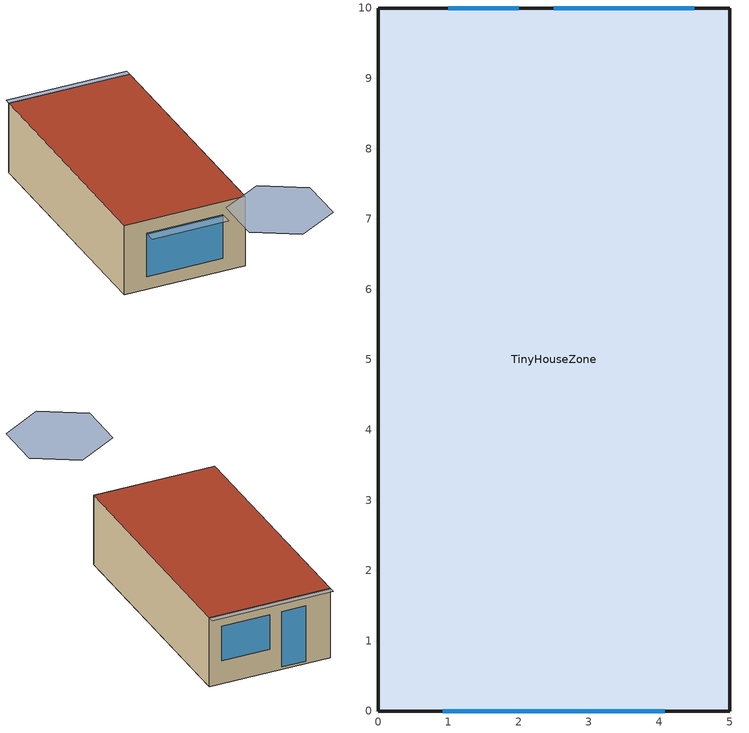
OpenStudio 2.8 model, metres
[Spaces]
TinyHouseZone
 floor ground (Thermal Mass Floor): 0,0 0,10 5,10 5,0 z0
 wall outside: 5,10 0,10 0,0 5,0 5,10 z0:3
 window (Triple Pane Window): 4.5,10 2.5,10 z1:2.5
 window: 2,10 1,10 z0.1:2.5; 0.92,0 4.08,0 z0.55:2.45
 roof outside: 5,0 5,10 0,10 0,0 z3
shading: 0,10 5,10 5,10.25 0,10.25 z3; 4.08,0 0.92,0 0.92,-0.5 4.08,-0.5 z2.45; 3.27,-4 5,-5 6.73,-4 6.73,-2 5,-1 3.27,-2 z4
[Building]
Building 1: Default Construction Set=Default Generic Construction Set
[Material]
Name | Roughness | Thickness {m} | Conductivity {W/m-K} | Density {kg/m3} | Specific Heat {J/kg-K} | Thermal Absorptance | Solar Absorptance | Visible Absorptance
Generic 50mm Insulation; Generic 25mm Insulation | MediumRough | 0.05 | 0.03 | 43 | 1210 | 0.9 | 0.7 | 0.7
Generic HW Concrete | MediumRough | 0.2 | 1.95 | 2240 | 900 | 0.9 | 0.8 | 0.8
Generic 25mm Wood | MediumSmooth | 0.0254 | 0.15 | 608 | 1630 | 0.9 | 0.5 | 0.5
Thick Stone | Rough | 0.3 | 2.31 | 2322 | 832 | 0.95 | 0.75 | 0.8
Generic Ceiling Air Gap | Smooth | 0.1 | 0.556 | 1.28 | 1000 | 0.9 | 0.7 | 0.7
Generic LW Concrete | MediumRough | 0.1 | 0.53 | 1280 | 840 | 0.9 | 0.8 | 0.8
Generic Acoustic Tile | MediumSmooth | 0.02 | 0.06 | 368 | 590 | 0.9 | 0.2 | 0.2
Generic Gypsum Board | MediumSmooth | 0.0127 | 0.16 | 800 | 1090 | 0.9 | 0.5 | 0.5
Generic Painted Metal | Smooth | 0.0015 | 45 | 7690 | 410 | 0.9 | 0.5 | 0.5
Generic Wall Air Gap | Smooth | 0.1 | 0.667 | 1.28 | 1000 | 0.9 | 0.7 | 0.7
Material 1 | Smooth | 0.1 | 0.1 | 0.1 | 100 |  | 0.65 | 0.65
[WindowMaterial:Glazing] Optical Data Type=SpectralAverage; Thickness {m}=0.006; Infrared Transmittance at Normal Incidence=0; Front Side Infrared Hemispherical Emissivity=0.84; Conductivity {W/m-K}=1; Dirt Correction Factor for Solar and Visible Transmittance=1; Solar Diffusing=No
Name | Solar Transmittance at Normal Incidence | Front Side Solar Reflectance at Normal Incidence | Back Side Solar Reflectance at Normal Incidence | Visible Transmittance at Normal Incidence | Front Side Visible Reflectance at Normal Incidence | Back Side Visible Reflectance at Normal Incidence | Back Side Infrared Hemispherical Emissivity
Generic Low-e Glass | 0.45 | 0.36 | 0.36 | 0.71 | 0.21 | 0.21 | 0.047
Generic Clear Glass | 0.77 | 0.07 | 0.07 | 0.88 | 0.08 | 0.08 | 0.84
[WindowMaterial:Gas]
Generic Window Air Gap: Gas Type=Air; Thickness {m}=0.0127
[Construction]
Generic Interior Ceiling: Generic LW Concrete, Generic Ceiling Air Gap, Generic Acoustic Tile
Generic Ground Slab: Generic 50mm Insulation, Generic HW Concrete
Generic Shade: Material 1
Thermal Mass Floor: Thick Stone
Generic Interior Floor: Generic Acoustic Tile, Generic Ceiling Air Gap, Generic LW Concrete
Generic Interior Door: Generic 25mm Wood
Generic Underground Wall: Generic 50mm Insulation, Generic HW Concrete, Generic Wall Air Gap, Generic Gypsum Board
Triple Pane Window: Generic Clear Glass, Generic Window Air Gap, Generic Clear Glass, Generic Window Air Gap, Generic Clear Glass
Generic Interior Wall: Generic Gypsum Board, Generic Wall Air Gap, Generic Gypsum Board
Generic Double Pane: Generic Low-e Glass, Generic Window Air Gap, Generic Clear Glass
Generic Underground Roof: Generic 50mm Insulation, Generic HW Concrete, Generic Ceiling Air Gap, Generic Acoustic Tile
Generic Single Pane: Generic Clear Glass
Generic Exterior Door: Generic Painted Metal, Generic 25mm Insulation, Generic Painted Metal
[DefaultConstructionSet]
Default Generic Construction Set: Default Exterior Surface Constructions=Default Surface Constructions 3; Default Interior Surface Constructions=Default Surface Constructions 1; Default Ground Contact Surface Constructions=Default Surface Constructions 3; Default Exterior SubSurface Constructions=Default Sub Surface Constructions 2; Default Interior SubSurface Constructions=Default Sub Surface Constructions 1; Space Shading Construction=Generic Shade
[DefaultSurfaceConstructions]
Name | Floor Construction | Wall Construction | Roof Ceiling Construction
Default Surface Constructions 1 | Generic Interior Floor | Generic Interior Wall | Generic Interior Ceiling
Default Surface Constructions 3 | Generic Ground Slab | Generic Underground Wall | Generic Underground Roof
[DefaultSubSurfaceConstructions]
Name | Operable Window Construction | Glass Door Construction | Overhead Door Construction | Fixed Window Construction | Door Construction | Skylight Construction
Default Sub Surface Constructions 1 | Generic Single Pane | Generic Single Pane | Generic Interior Door
Default Sub Surface Constructions 2 |  | Generic Double Pane |  | Generic Double Pane | Generic Exterior Door | Generic Double Pane
[Space]
TinyHouseZone: Thermal Zone=Thermal Zone 1
[ThermalZone]
Thermal Zone 1: Use Ideal Air Loads=No
[Sizing:Zone]
Thermal Zone 1: Zone Cooling Design Supply Air Temperature Input Method=SupplyAirTemperature; Zone Cooling Design Supply Air Temperature {C}=14; Zone Cooling Design Supply Air Temperature Difference {deltaC}=11.11; Zone Heating Design Supply Air Temperature Input Method=SupplyAirTemperature; Zone Heating Design Supply Air Temperature {C}=40; Zone Heating Design Supply Air Temperature Difference {deltaC}=11.11; Zone Cooling Design Supply Air Humidity Ratio {kg-H2O/kg-air}=0.0085; Zone Heating Design Supply Air Humidity Ratio {kg-H2O/kg-air}=0.008; Cooling Design Air Flow Method=DesignDay; Heating Design Air Flow Method=DesignDay; Account for Dedicated Outdoor Air System=No; Dedicated Outdoor Air System Control Strategy=NeutralSupplyAir; Dedicated Outdoor Air Low Setpoint Temperature for Design {C}=autosize; Dedicated Outdoor Air High Setpoint Temperature for Design {C}=autosize
